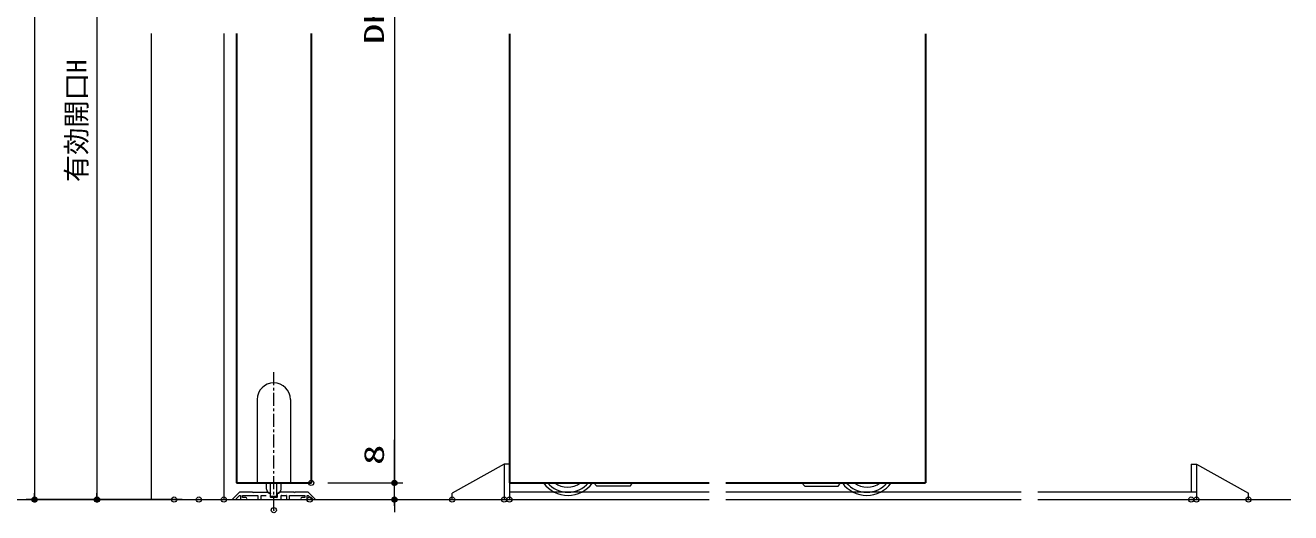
# Model space of a CAD drawing. Units: millimetres, scale not verified. Extents: x -1306 to 1306, y -607 to 607.
# Drawn here: x -872 to -264, y -37 to 197 of the extents above; entities that cross this region are included whole.
import ezdxf
from ezdxf.enums import TextEntityAlignment as Align

# ---------------------------------------------------------------- set-up
doc = ezdxf.new("R2010")
doc.units = ezdxf.units.MM
doc.header["$LTSCALE"] = 5
doc.header["$PDMODE"] = 32
doc.header["$PDSIZE"] = 2.5
doc.linetypes.add('USER2', pattern=[0.375, 0.25, -0.125])
doc.linetypes.add('USER3', pattern=[2, 1.25, -0.25, 0.25, -0.25])
for name, color, linetype, lineweight in [('0-1_線(黄)', 2, 'Continuous', 15), ('0-A_点線(青)', 4, 'USER2', 9), ('0-C_中心線', 3, 'USER3', 9), ('0-D_線(白)', 7, 'Continuous', 30), ('1-0_線(水)', 4, 'Continuous', 9), ('1-1_寸法線', 3, 'Continuous', 13), ('1-4_DEFPOINTS', 7, 'Continuous', 5), ('1-5_0', 3, 'Continuous', 25)]:
    doc.layers.add(name, color=color, linetype=linetype, lineweight=lineweight)
doc.styles.add('ＭＳ ゴシック', font='')
doc.styles.get('ＭＳ ゴシック').set_extended_font_data('MS Gothic')

# ---------------------------------------------------------------- blocks, each defined once
blk = doc.blocks.new('_DOT')
at = {"layer": '1-5_0'}
blk.add_line((-2.5, 0), (-5, 0), dxfattribs=at)
for points in [[(0, 0), (-2.5, 0), (-2.48, 0.313)], [(0, 0), (-2.48, -0.313), (-2.5, 0)], [(0, 0), (-2.48, 0.313), (-2.421, 0.622)], [(0, 0), (-2.421, -0.622), (-2.48, -0.313)], [(0, 0), (-2.421, 0.622), (-2.324, 0.92)], [(0, 0), (-2.324, -0.92), (-2.421, -0.622)], [(0, 0), (-2.324, 0.92), (-2.191, 1.204)], [(0, 0), (-2.191, -1.204), (-2.324, -0.92)], [(0, 0), (-2.191, 1.204), (-2.023, 1.469)], [(0, 0), (-2.023, -1.469), (-2.191, -1.204)], [(0, 0), (-2.023, 1.469), (-1.822, 1.711)], [(0, 0), (-1.822, -1.711), (-2.023, -1.469)], [(0, 0), (-1.822, 1.711), (-1.594, 1.926)], [(0, 0), (-1.594, -1.926), (-1.822, -1.711)], [(0, 0), (-1.594, 1.926), (-1.34, 2.111)], [(0, 0), (-1.34, -2.111), (-1.594, -1.926)], [(0, 0), (-1.34, 2.111), (-1.064, 2.262)], [(0, 0), (-1.064, -2.262), (-1.34, -2.111)], [(0, 0), (-1.064, 2.262), (-0.773, 2.378)], [(0, 0), (-0.773, -2.378), (-1.064, -2.262)], [(0, 0), (-0.773, 2.378), (-0.468, 2.456)], [(0, 0), (-0.468, -2.456), (-0.773, -2.378)], [(0, 0), (-0.468, 2.456), (-0.157, 2.495)], [(0, 0), (-0.157, -2.495), (-0.468, -2.456)], [(0, 0), (-0.157, 2.495), (0.157, 2.495)], [(0, 0), (0.157, -2.495), (-0.157, -2.495)], [(0, 0), (0.157, 2.495), (0.468, 2.456)], [(0, 0), (0.468, 2.456), (0.773, 2.378)], [(0, 0), (0.773, 2.378), (1.064, 2.262)], [(0, 0), (1.064, 2.262), (1.34, 2.111)], [(0, 0), (1.34, 2.111), (1.594, 1.926)], [(0, 0), (1.594, 1.926), (1.822, 1.711)], [(0, 0), (1.822, 1.711), (2.023, 1.469)], [(0, 0), (2.023, 1.469), (2.191, 1.204)], [(0, 0), (2.191, 1.204), (2.324, 0.92)], [(0, 0), (2.324, 0.92), (2.421, 0.622)], [(0, 0), (2.421, 0.622), (2.48, 0.313)], [(0, 0), (2.48, 0.313), (2.5, 0)], [(0, 0), (0.468, -2.456), (0.157, -2.495)], [(0, 0), (0.773, -2.378), (0.468, -2.456)], [(0, 0), (1.064, -2.262), (0.773, -2.378)], [(0, 0), (1.34, -2.111), (1.064, -2.262)], [(0, 0), (1.594, -1.926), (1.34, -2.111)], [(0, 0), (1.822, -1.711), (1.594, -1.926)], [(0, 0), (2.023, -1.469), (1.822, -1.711)], [(0, 0), (2.191, -1.204), (2.023, -1.469)], [(0, 0), (2.324, -0.92), (2.191, -1.204)], [(0, 0), (2.421, -0.622), (2.324, -0.92)], [(0, 0), (2.48, -0.313), (2.421, -0.622)], [(0, 0), (2.5, 0), (2.48, -0.313)]]:
    blk.add_solid(points, dxfattribs=at)

msp = doc.modelspace()

# ---------------------------------------------------------------- linework, layer by layer
at = {"layer": '0-1_線(黄)'}
for p, q in [((-1236.758, -30.653), (-543.541, -30.653)), ((-535.541, -30.653), (-393.541, -30.653)), ((-385.541, -30.653), (-263.977, -30.653))]:
    msp.add_line(p, q, dxfattribs=at)
at = {"layer": '0-A_点線(青)'}
for p, q in [((-581.54, -24.153), (-580.54, -23.153)), ((-580.54, -22.653), (-580.54, -23.153)), ((-498.542, -22.653), (-498.542, -23.153)), ((-497.542, -24.153), (-498.542, -23.153))]:
    msp.add_line(p, q, dxfattribs=at)
for points in [[(-597.256, -24.153), (-597.54, -24.153), (-599.04, -22.653)], [(-481.826, -24.153), (-481.542, -24.153), (-480.042, -22.653)]]:
    msp.add_lwpolyline(points, dxfattribs=at)
at = {"layer": '0-C_中心線'}
msp.add_line((-752.778, -35.714), (-752.778, 31.213), dxfattribs=at)
at = {"layer": '0-D_線(白)'}
for p, q in [((-770.778, 193.271), (-770.778, -22.653)), ((-734.778, 193.271), (-734.778, -22.653)), ((-639.54, 193.033), (-639.54, -22.653)), ((-439.542, 193.033), (-439.542, -22.653)), ((-770.778, -22.653), (-734.778, -22.653)), ((-639.54, -22.653), (-543.541, -22.653)), ((-535.541, -22.653), (-439.542, -22.653))]:
    msp.add_line(p, q, dxfattribs=at)
at = {"layer": '1-0_線(水)'}
for p, q in [((-811.778, 193.271), (-811.778, -30.653)), ((-776.778, 193.271), (-776.778, -30.653)), ((-760.778, 17.347), (-760.778, -22.653)), ((-744.778, 17.347), (-744.778, -22.653)), ((-642.04, -13.653), (-642.04, -30.653)), ((-639.54, -13.653), (-639.54, -30.653)), ((-311.794, -13.653), (-311.794, -27.153)), ((-309.294, -13.653), (-309.294, -30.653)), ((-756.278, -25.696), (-756.278, -22.653)), ((-754.278, -28.653), (-754.278, -22.653)), ((-751.278, -28.653), (-751.278, -22.653)), ((-749.278, -25.696), (-749.278, -22.653)), ((-581.54, -24.153), (-597.256, -24.153)), ((-497.542, -24.153), (-481.826, -24.153)), ((-769.307, -27.182), (-772.607, -30.482)), ((-769.307, -27.182), (-769.237, -27.153)), ((-758.878, -30.553), (-758.878, -28.753)), ((-758.778, -28.653), (-756.478, -28.653)), ((-754.428, -27.824), (-755.567, -27.166)), ((-754.428, -27.824), (-754.378, -27.91)), ((-754.378, -29.552), (-754.378, -27.91)), ((-751.278, -29.653), (-754.278, -29.652)), ((-751.778, -29.153), (-753.778, -29.153)), ((-751.178, -27.91), (-751.128, -27.824)), ((-751.178, -27.91), (-751.178, -29.553)), ((-749.989, -27.166), (-751.128, -27.824)), ((-749.989, -27.166), (-749.939, -27.153)), ((-743.005, -27.154), (-749.939, -27.153)), ((-749.178, -30.553), (-749.178, -28.746)), ((-749.078, -28.653), (-746.778, -28.653)), ((-746.678, -28.753), (-746.678, -30.553)), ((-736.319, -27.153), (-736.249, -27.182)), ((-732.949, -30.482), (-736.249, -27.182)), ((-667.04, -30.653), (-667.04, -27.653)), ((-667.04, -30.653), (-667.04, -27.653)), ((-543.541, -27.153), (-639.54, -27.153)), ((-393.541, -27.153), (-535.541, -27.153)), ((-309.294, -27.153), (-385.541, -27.153)), ((-284.294, -30.653), (-284.294, -27.653)), ((-284.294, -30.653), (-284.294, -27.676)), ((-772.537, -30.653), (-770.878, -30.653)), ((-760.278, -30.653), (-758.978, -30.653)), ((-746.578, -30.653), (-745.278, -30.653)), ((-734.678, -30.653), (-733.019, -30.653))]:
    msp.add_line(p, q, dxfattribs=at)
for points in [[(-639.54, -13.653), (-642.04, -13.653), (-667.04, -27.653)], [(-311.794, -13.653), (-309.294, -13.653), (-284.294, -27.653)], [(-770.778, -30.553), (-770.778, -30.153), (-769.278, -28.653), (-768.778, -28.653), (-768.778, -30.653), (-766.278, -30.653)], [(-762.528, -27.153), (-762.778, -27.403), (-763.028, -27.153), (-769.237, -27.153)], [(-766.278, -29.653), (-767.778, -29.653), (-767.778, -28.653), (-760.378, -28.653), (-760.378, -30.553)], [(-762.528, -27.153), (-755.617, -27.153), (-755.567, -27.166)], [(-745.178, -30.553), (-745.178, -28.653), (-737.778, -28.653), (-737.778, -29.653), (-739.278, -29.653)], [(-736.319, -27.153), (-742.528, -27.153), (-742.778, -27.403), (-743.028, -27.153)], [(-739.278, -30.653), (-736.778, -30.653), (-736.778, -28.653), (-736.278, -28.653), (-734.778, -30.153), (-734.778, -30.553)]]:
    msp.add_lwpolyline(points, dxfattribs=at)
for centre, radius, start, end in [((-752.778, 17.347), 8, 0, 180), ((-611.34, -14.153), 14.5, 215.8883, 270), ((-611.34, -14.153), 13, 220.83222, 319.16778), ((-611.54, -14.153), 10.5, 234.04943, 305.95057), ((-611.34, -14.153), 14.5, 270, 324.1117), ((-467.742, -14.153), 14.5, 215.8883, 270), ((-467.742, -14.153), 13, 220.83222, 319.16778), ((-467.542, -14.153), 10.5, 234.04943, 305.95057), ((-467.742, -14.153), 14.5, 270, 324.1117), ((-766.278, -30.153), 0.5, 270, 90), ((-758.778, -28.753), 0.1, 90, 180), ((-756.478, -28.753), 0.1, 0, 90), ((-754.278, -25.696), 2, 180, 270), ((-754.278, -29.552), 0.1, 180, 269.99274), ((-753.778, -28.653), 0.5, 180, 270), ((-751.778, -28.653), 0.5, 270, 0), ((-751.278, -25.696), 2, 270, 0), ((-751.278, -29.553), 0.1, 269.99274, 0), ((-749.078, -28.753), 0.1, 90, 180.00736), ((-746.778, -28.753), 0.1, 0, 90), ((-739.278, -30.152), 0.5, 90.00072, 270.00072), ((-772.537, -30.553), 0.1, 135, 270), ((-770.878, -30.553), 0.1, 270, 0), ((-760.278, -30.553), 0.1, 180, 270), ((-758.978, -30.553), 0.1, 270, 0), ((-749.278, -30.553), 0.1, 270, 0.00736), ((-746.578, -30.553), 0.1, 180, 270), ((-745.278, -30.553), 0.1, 270, 0), ((-734.678, -30.553), 0.1, 180, 270), ((-733.019, -30.553), 0.1, 270, 45)]:
    msp.add_arc(centre, radius, start, end, dxfattribs=at)
at = {"layer": '1-1_寸法線'}
for p, q in [((-694.778, 416.347), (-694.778, -19.653)), ((-867.778, 339.847), (-867.778, -27.653)), ((-837.778, 327.847), (-837.778, -27.653)), ((-694.778, -19.653), (-694.778, -1.986)), ((-726.778, -22.653), (-690.778, -22.653)), ((-726.778, -22.653), (-690.778, -22.653)), ((-694.778, -30.653), (-694.778, -22.653)), ((-808.709, -30.653), (-871.778, -30.653)), ((-796.778, -30.653), (-841.778, -30.653)), ((-727.519, -30.653), (-690.778, -30.653)), ((-694.778, -33.653), (-694.778, -36.653))]:
    msp.add_line(p, q, dxfattribs=at)
at = {"layer": '1-4_DEFPOINTS'}
for p in [(-734.778, -22.653), (-694.778, -22.653), (-867.778, -30.653), (-837.778, -30.653), (-800.709, -30.653), (-788.778, -30.653), (-776.778, -30.653), (-735.519, -30.653), (-694.778, -30.653), (-667.04, -30.653), (-642.04, -30.653), (-639.54, -30.653), (-311.794, -30.653), (-309.294, -30.653), (-284.294, -30.653), (-752.778, -35.714)]:
    msp.add_point(p, dxfattribs=at)

# ---------------------------------------------------------------- block references
at = {"layer": '1-1_寸法線', "xscale": 0.6, "yscale": 0.6}
for p, rotation in [((-694.778, -22.653), 270), ((-694.778, -22.653), 270), ((-867.778, -30.653), 270), ((-837.778, -30.653), 270), ((-694.778, -30.653), 90)]:
    msp.add_blockref('_DOT', p, dxfattribs=dict(at, rotation=rotation))

# ---------------------------------------------------------------- texts
at = {"layer": '1-1_寸法線', "style": 'ＭＳ ゴシック', "width": 1.5}
for s, p in [('DH', (-696.928, 188.109)), ('8', (-696.928, -14.081))]:
    msp.add_text(s, height=9.604, rotation=90, dxfattribs=at).set_placement(p, align=Align.BOTTOM_LEFT)
at = {"layer": '1-1_寸法線', "style": 'ＭＳ ゴシック'}
msp.add_text('有効開口H', height=9.604, rotation=90, dxfattribs=at).set_placement((-839.928, 121.812), align=Align.BOTTOM_LEFT)

doc.saveas('drawing.dxf')
